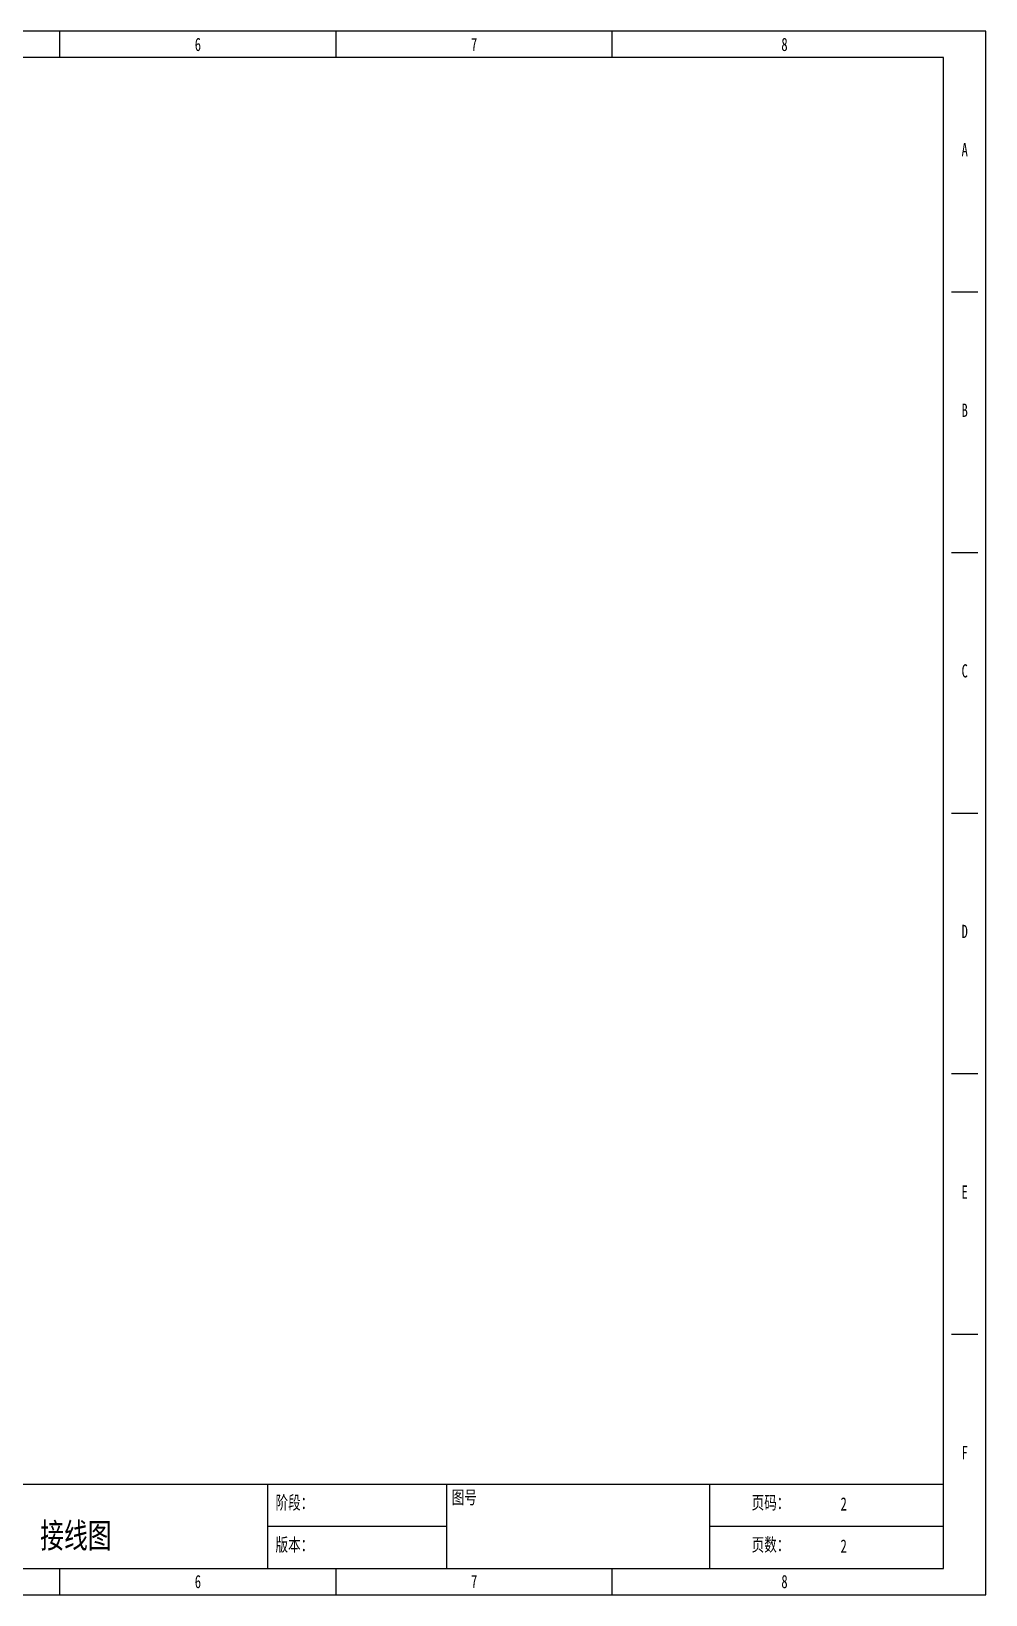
# Model space of a CAD drawing. Header units: millimetres. Extents: x 401220 to 2750366, y -101310 to 943175.
# Drawn here: x 1286801 to 1313543, y 442864 to 486641 of the extents above; entities that cross this region are included whole.
import ezdxf
from ezdxf.enums import TextEntityAlignment as Align

# ---------------------------------------------------------------- set-up
doc = ezdxf.new("R2010")
doc.units = ezdxf.units.MM
doc.styles.add('IDQSTYLE', font='NSimSun.ttf', dxfattribs={"width": 0.7})

msp = doc.modelspace()

# ---------------------------------------------------------------- linework, layer by layer
at = {"ltscale": 4}
for p, q in [((1287601.134, 485903.84016), (1287601.134, 486640.82047)), ((1295339.4273, 485903.84016), (1295339.4273, 486640.82047)), ((1303077.7206, 485903.84016), (1303077.7206, 486640.82047)), ((1312584.76666, 479344.71536), (1313321.74697, 479344.71536)), ((1312584.76666, 472048.61025), (1313321.74697, 472048.61025)), ((1312584.76666, 464752.50513), (1313321.74697, 464752.50513)), ((1312584.76666, 457456.40002), (1313321.74697, 457456.40002)), ((1312584.76666, 450160.29491), (1313321.74697, 450160.29491)), ((1251783.89072, 445959.50712), (1312363.67256, 445959.50712)), ((1293423.27848, 445959.50712), (1293423.27848, 443601.17011)), ((1298434.74462, 445959.50712), (1298434.74462, 443601.17011)), ((1305804.54777, 445959.50712), (1305804.54777, 443601.17011)), ((1293423.27848, 444780.33861), (1298434.74462, 444780.33861)), ((1305804.54777, 444780.33861), (1312363.67256, 444780.33861)), ((1287601.134, 442864.1898), (1287601.134, 443601.17011)), ((1295339.4273, 442864.1898), (1295339.4273, 443601.17011)), ((1303077.7206, 442864.1898), (1303077.7206, 443601.17011))]:
    msp.add_line(p, q, dxfattribs=at)
for points in [[(1248909.66749, 442864.1898), (1313542.84107, 442864.1898), (1313542.84107, 486640.82047), (1248909.66749, 486640.82047)], [(1251783.89072, 443601.17011), (1312363.67256, 443601.17011), (1312363.67256, 485903.84016), (1251783.89072, 485903.84016)]]:
    msp.add_lwpolyline(points, close=True, dxfattribs=at)

# ---------------------------------------------------------------- texts
at = {"style": 'IDQSTYLE', "width": 0.7}
for s, p in [('6', (1291470.28065, 485977.53819)), ('7', (1299208.57395, 485977.53819)), ('8', (1307904.94166, 485977.53819)), ('A', (1312953.25681, 483029.61693)), ('B', (1312953.25681, 475733.51182)), ('C', (1312953.25681, 468437.40671)), ('D', (1312953.25681, 461141.30159)), ('E', (1312953.25681, 453845.19648)), ('F', (1312953.25681, 446549.09137)), ('6', (1291470.28065, 442937.88783)), ('7', (1299208.57395, 442937.88783)), ('8', (1307904.94166, 442937.88783))]:
    msp.add_text(s, height=369.22714, dxfattribs=at).set_placement(p, align=Align.BOTTOM_CENTER)
for s, p in [('阶段：', (1293644.37258, 445148.82877)), ('图号', (1298582.14068, 445296.22483)), ('页码：', (1306983.71627, 445148.82877)), ('版本：', (1293644.37258, 443969.66027)), ('页数：', (1306983.71627, 443969.66027))]:
    msp.add_text(s, height=369.227138, dxfattribs=at).set_placement(p, align=Align.BOTTOM_LEFT)
for s, height, p in [('2', 369.22714, (1309563.14737, 445222.5268)), ('接线图', 697.83929, (1288052.77795, 444174.71462)), ('2', 369.22714, (1309563.14737, 444043.3583))]:
    msp.add_text(s, height=height, dxfattribs=at).set_placement(p, align=Align.CENTER)

doc.saveas('drawing.dxf')
